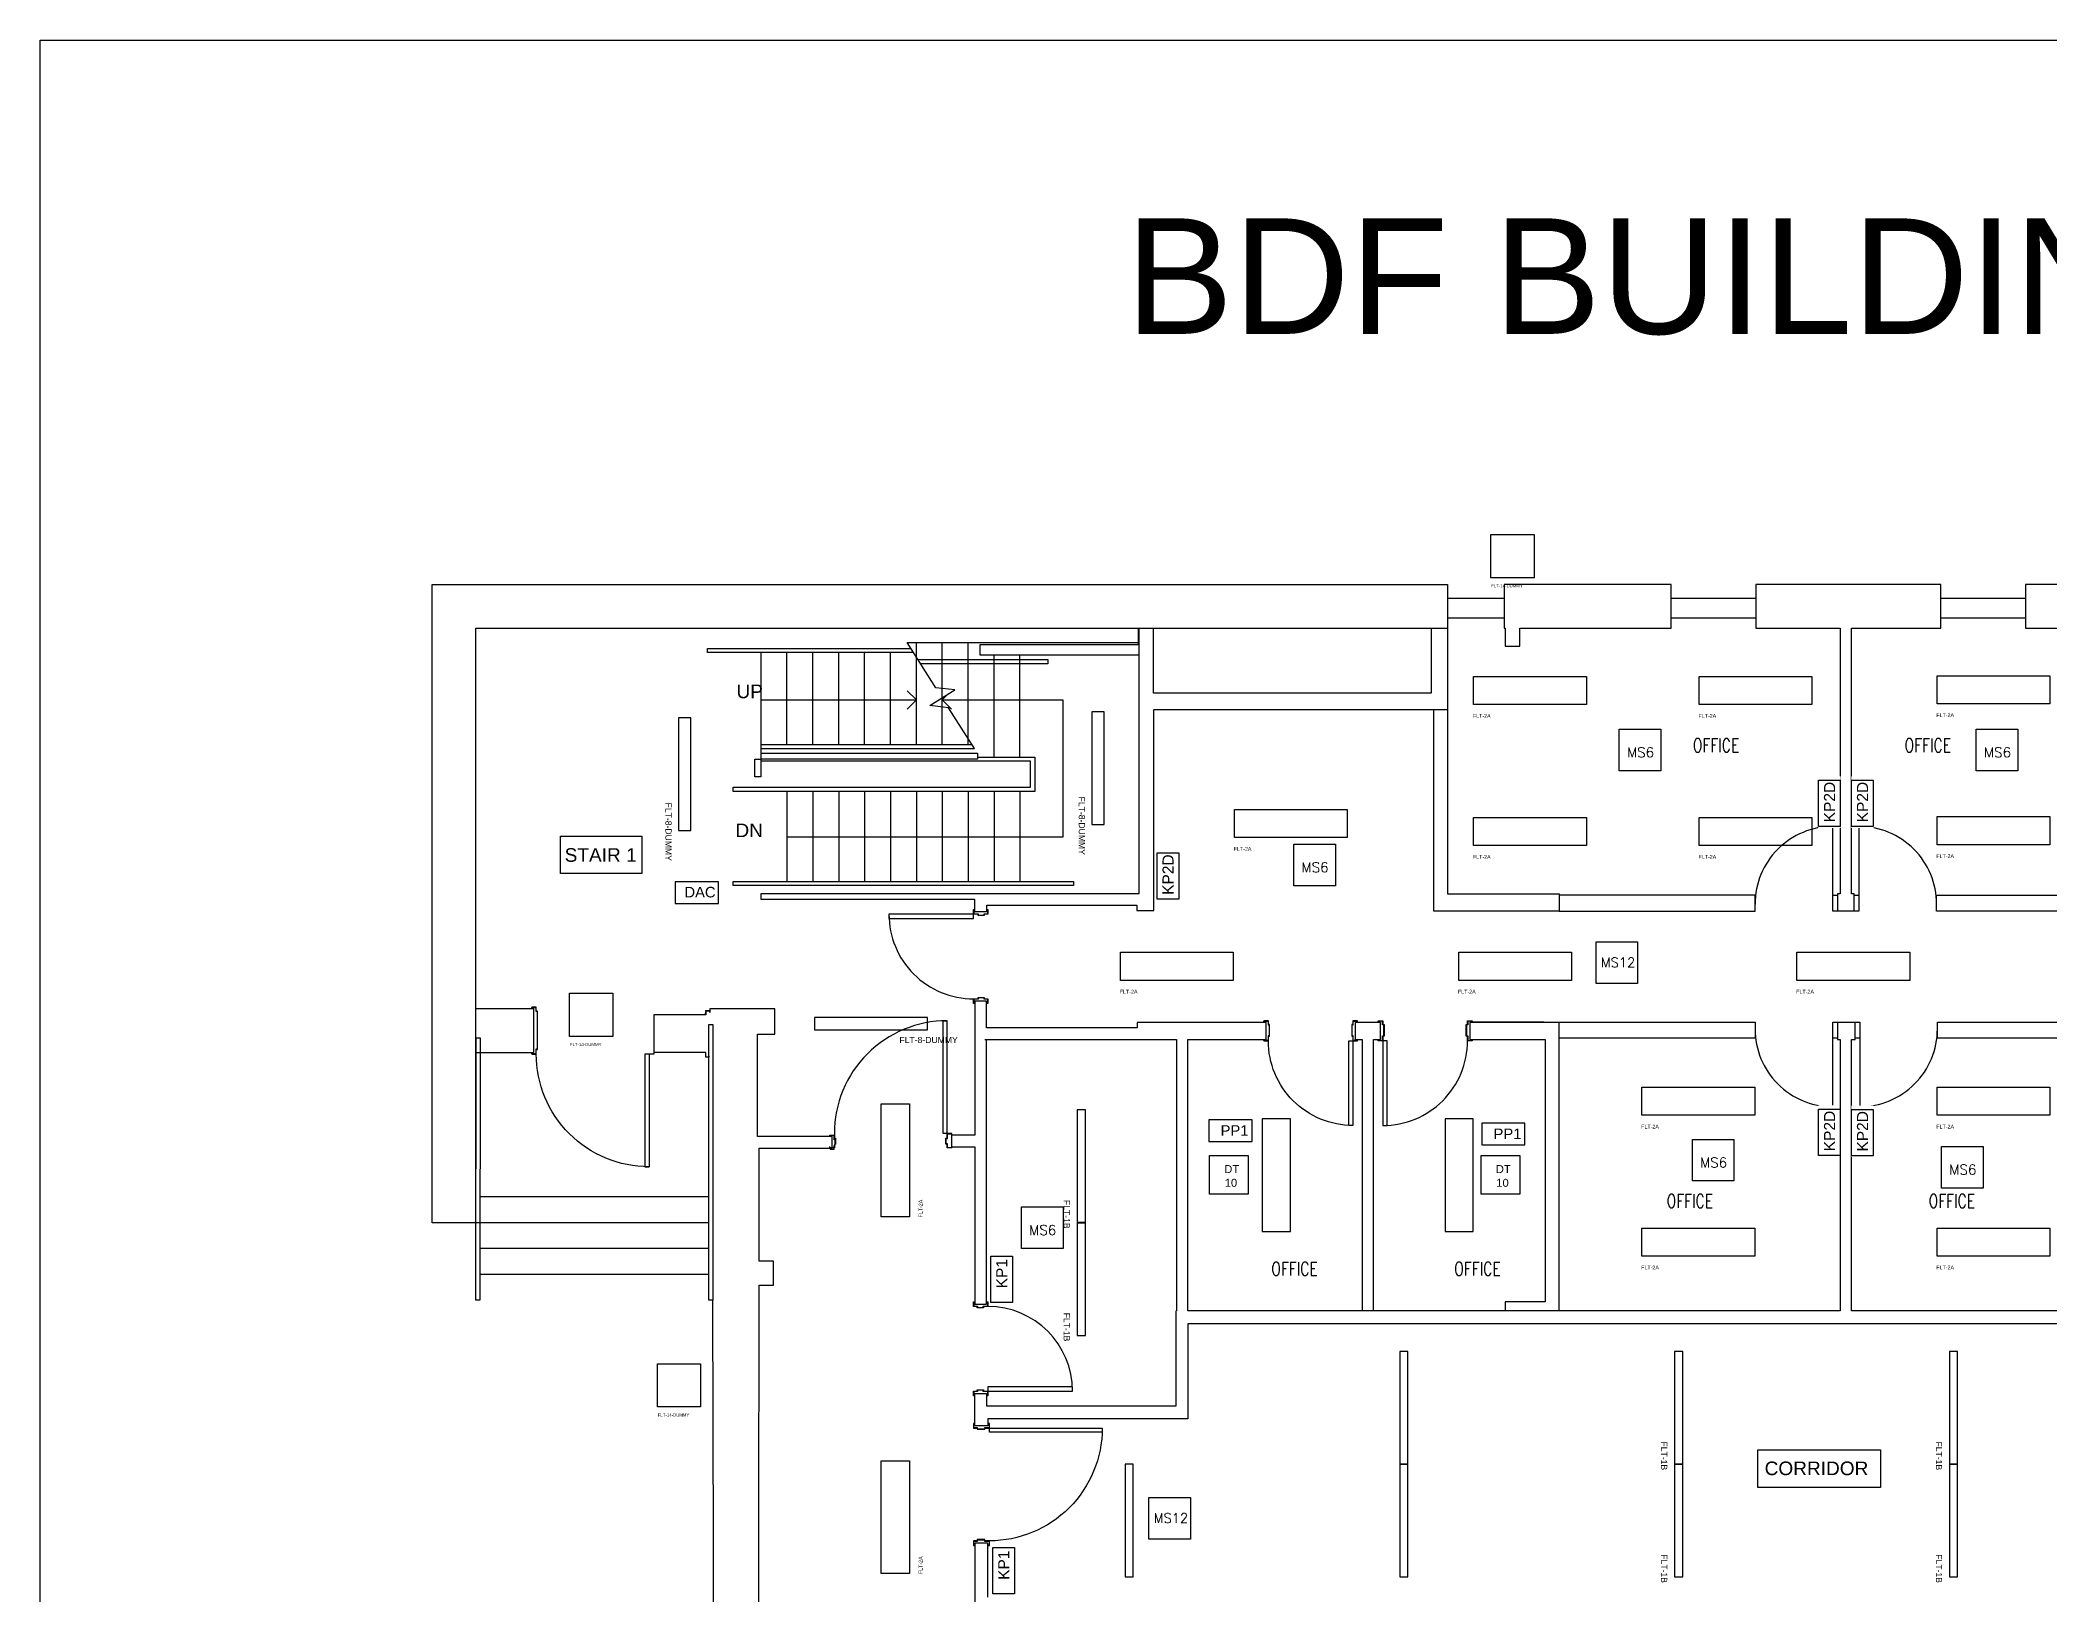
# Model space of a CAD drawing. Header units: feet. Extents: x 0 to 2831, y 0 to 3280.
# Drawn here: x 0 to 1304, y 2271 to 3280 of the extents above; entities that cross this region are included whole.
import ezdxf
from ezdxf.enums import TextEntityAlignment as Align

# ---------------------------------------------------------------- set-up
doc = ezdxf.new("R2018")
doc.units = ezdxf.units.FT
doc.header["$MEASUREMENT"] = 0
doc.layers.get('0').update_dxf_attribs({"color": 255})
for name, color, linetype in [('FLT-FIXTURES', 3, 'Continuous'), ('FLT-NOTES', 7, 'Continuous'), ('FLT-PERIPHERALS', 6, 'Continuous')]:
    doc.layers.add(name, color=color, linetype=linetype)
doc.styles.add('A101 Floor Plan-Level 100$0$Arial', font='arial.ttf', dxfattribs={"height": 147.52994})
doc.styles.add('MMM', font='arial.ttf')
doc.styles.add('SC-TEXT', font='romans.shx', dxfattribs={"width": 0.75})
doc.styles.add('SIMPLEX', font='simplex.shx')
doc.styles.get("Standard").update_dxf_attribs({"font": 'arial.ttf'})

# ---------------------------------------------------------------- blocks, each defined once
blk = doc.blocks.new('FLT-DAC')
at = {"layer": 'FLT-FIXTURES', "insert": (5.9, 10.8), "char_height": 6.86, "attachment_point": 1, "bg_fill": 2}
blk.add_mtext('DAC', dxfattribs=at)
at = {"layer": 'FLT-FIXTURES'}
blk.add_lwpolyline([(0, 0), (28, 0), (28, 14), (0, 14)], close=True, dxfattribs=at)
blk = doc.blocks.new('FLT-2A')
at = {"layer": 'FLT-FIXTURES'}
blk.add_lwpolyline([(0, 18.3), (73.2, 18.3), (73.2, 0), (0, 0)], close=True, dxfattribs=at)
at = {"lineweight": 30}
blk.add_attdef('FLT-2A', text='', height=4, dxfattribs=at).set_placement((-0.5, -6.1), align=Align.TOP_LEFT)
blk = doc.blocks.new('FLT-8-DUMMY')
at = {"layer": 'FLT-FIXTURES'}
blk.add_lwpolyline([(0, 0), (0, 8), (73.2, 8), (73.2, 0)], close=True, dxfattribs=at)
blk.add_attdef('FLT-8-DUMMY', (18.1, -8.5), '', height=4)
blk = doc.blocks.new('FLT-2B')
at = {"layer": 'FLT-FIXTURES'}
blk.add_lwpolyline([(0, 18.288), (73.152, 18.288), (73.152, 0), (0, 0)], close=True, dxfattribs=at)
blk = doc.blocks.new('FLT-1B')
at = {"layer": 'FLT-FIXTURES'}
blk.add_lwpolyline([(0, 0), (0, 5.3), (73.2, 5.3), (73.2, 0)], close=True, dxfattribs=at)
blk.add_attdef('FLT-1B', (14.7, -8.8), '', height=4)
blk = doc.blocks.new('FLT-1A')
at = {"layer": 'FLT-FIXTURES'}
blk.add_lwpolyline([(0, 0), (0, 5.3), (73.2, 5.3), (73.2, 0)], close=True, dxfattribs=at)
blk = doc.blocks.new('FLT-14-DUMMY')
at = {"layer": 'FLT-FIXTURES'}
blk.add_lwpolyline([(0, 28), (28, 28), (28, 0), (0, 0)], close=True, dxfattribs=at)
blk.add_attdef('FLT-14-DUMMY', (0.2, -6.2), '', height=2)
blk = doc.blocks.new('FLT-MS6')
at = {"layer": 'FLT-PERIPHERALS'}
blk.add_lwpolyline([(0, 27), (27, 27), (27, 0), (0, 0)], close=True, dxfattribs=at)
at = {"layer": 'FLT-PERIPHERALS', "insert": (5, 15.2), "char_height": 6.41, "attachment_point": 1, "style": 'SIMPLEX'}
blk.add_mtext('MS6', dxfattribs=at)
blk = doc.blocks.new('FLT-MS12')
at = {"layer": 'FLT-PERIPHERALS'}
blk.add_lwpolyline([(0, 27), (27, 27), (27, 0), (0, 0)], close=True, dxfattribs=at)
at = {"layer": 'FLT-PERIPHERALS', "insert": (3.1, 16.8), "char_height": 6.21, "attachment_point": 1, "style": 'SIMPLEX'}
blk.add_mtext('MS12', dxfattribs=at)
blk = doc.blocks.new('FLT-KP1')
at = {"layer": 'FLT-PERIPHERALS', "lineweight": 30, "insert": (9.1, 10.5), "char_height": 7.2, "attachment_point": 1, "bg_fill": 2}
blk.add_mtext('KP1', dxfattribs=at)
at = {"layer": 'FLT-PERIPHERALS'}
blk.add_lwpolyline([(0, 14), (30, 14), (30, 0), (0, 0)], close=True, dxfattribs=at)
blk = doc.blocks.new('FLT-KP2D')
at = {"layer": 'FLT-PERIPHERALS', "lineweight": 30, "insert": (2.7, 10.5), "char_height": 7.2, "attachment_point": 1, "bg_fill": 2}
blk.add_mtext('KP2D', dxfattribs=at)
at = {"layer": 'FLT-PERIPHERALS'}
blk.add_lwpolyline([(0, 14), (30, 14), (30, 0), (0, 0)], close=True, dxfattribs=at)
blk = doc.blocks.new('FLT-PP1')
at = {"layer": 'FLT-PERIPHERALS', "insert": (7.6, 10.5), "char_height": 6.86, "attachment_point": 1, "bg_fill": 2}
blk.add_mtext('PP1', dxfattribs=at)
at = {"layer": 'FLT-PERIPHERALS'}
blk.add_lwpolyline([(0, 0), (28, 0), (28, 14), (0, 14)], close=True, dxfattribs=at)
blk = doc.blocks.new('FLT-DT10')
at = {"layer": 'FLT-PERIPHERALS', "insert": (9.5, 18.8), "char_height": 5.19, "attachment_point": 1, "bg_fill": 2}
blk.add_mtext('DT', dxfattribs=at)
at = {"layer": 'FLT-PERIPHERALS', "insert": (9.8, 9.9), "char_height": 5.19, "attachment_point": 1, "bg_fill": 2}
blk.add_mtext('10', dxfattribs=at)
at = {"layer": 'FLT-PERIPHERALS'}
blk.add_lwpolyline([(0, 25), (25, 25), (25, 0), (0, 0)], close=True, dxfattribs=at)

msp = doc.modelspace()

# ---------------------------------------------------------------- linework, layer by layer
for p, q in [((484.5, 2822.6), (484.5, 2882.2)), ((501.3, 2822.6), (501.3, 2882.2)), ((518.1, 2822.6), (518.1, 2882.2)), ((534.9, 2822.6), (534.9, 2882.2)), ((551.7, 2822.6), (551.7, 2882.2)), ((568.5, 2822.6), (568.5, 2888.9)), ((585.3, 2822.6), (585.3, 2888.9)), ((602.1, 2822.6), (602.1, 2888.9)), ((618.9, 2814.4), (618.9, 2880.7)), ((635.7, 2814.4), (635.7, 2880.7)), ((562.6, 2845.6), (568.5, 2851.5)), ((589, 2855.2), (585.3, 2851.5)), ((467.7, 2822.6), (604.6, 2822.6)), ((484.5, 2792.1), (484.5, 2733.7)), ((501.3, 2792.1), (501.3, 2733.7)), ((518.1, 2792.1), (518.1, 2733.7)), ((534.9, 2792.1), (534.9, 2733.7)), ((551.7, 2792.1), (551.7, 2733.7)), ((568.5, 2792.1), (568.5, 2733.7)), ((585.3, 2792.1), (585.3, 2733.7)), ((602.1, 2792.1), (602.1, 2733.7)), ((618.9, 2792.1), (618.9, 2733.7)), ((635.7, 2792.1), (635.7, 2733.7)), ((1166.1, 2714.6), (1177.1, 2714.6)), ((395.1, 2621.7), (395.1, 2548.5)), ((433.5, 2529), (285.4, 2529)), ((433.5, 2495.4), (285.4, 2495.4)), ((433.6, 2478.6), (285.5, 2478.6))]:
    msp.add_line(p, q)
for points in [[(950.6, 2886.4), (960.1, 2886.4), (960.1, 2898.1), (1058.2, 2898.1), (1058.2, 2926.5), (949.8, 2926.5), (949.8, 2898.1), (950.6, 2898.1)], [(467.6, 2813), (467.6, 2801.7), (463.7, 2801.7), (463.7, 2813)], [(449.7, 2733.7), (670.5, 2733.7), (670.5, 2731), (449.7, 2731)], [(436.5, 2461.9), (433.8, 2461.9), (433.8, 2640.8), (436.5, 2640.8)], [(285.5, 2632.2), (285.3, 2461.9), (282.6, 2461.9), (282.8, 2632.2)]]:
    msp.add_lwpolyline(points, close=True)
for points in [[(1230.5, 2719, 0.414214), (1180.1, 2769.4), (1180.1, 2714.4), (1177.1, 2714.4), (1177.1, 2725.6), (1175.3, 2725.6), (1175.3, 2898.1), (1233.3, 2898.1), (1233.3, 2926.5), (1113.1, 2926.5), (1113.1, 2898.1), (1167.9, 2898.1), (1167.9, 2725.6), (1166.1, 2725.6), (1166.1, 2714.4), (1163.1, 2714.4), (1163.1, 2769.4, 0.414214), (1112.7, 2719)], [(614, 2715.4), (614.9, 2715.4), (614.9, 2712.4), (612.5, 2712.4), (612.5, 2711.6), (608.5, 2711.6), (608.5, 2712.4), (550.7, 2712.4, 0.414214), (605.6, 2657.5), (608.5, 2657.5), (608.5, 2658.3), (612.5, 2658.3), (612.5, 2657.5), (614.9, 2657.5), (614.9, 2654.5), (614, 2654.5)], [(466.1, 2142), (466.5, 2471.6), (475.8, 2471.6), (475.8, 2487.3), (466.5, 2487.3), (466.6, 2560.6), (513.8, 2560.6), (513.8, 2568.1), (465.4, 2568.1), (465.4, 2634.6), (476.6, 2634.6), (476.6, 2651), (434.6, 2651), (434.6, 2648.7), (434.5, 2648.7), (434.5, 2649.5), (431.8, 2649.5), (431.8, 2647.1), (398.1, 2647.1), (398.1, 2621.7), (392.4, 2621.7), (392.4, 2548.5), (395.1, 2548.5, -0.414214), (321.9, 2621.7, 0.414214)], [(591.5, 2569.1), (591.5, 2570.1), (585.8, 2570.1), (585.8, 2643.3), (588.5, 2643.3, 0.414214), (515.3, 2570.1), (515.3, 2567.1), (516.1, 2567.1), (516.1, 2563.1), (515.3, 2563.1), (515.3, 2560.7), (512.3, 2560.7), (512.3, 2561.7)], [(854.8, 2642.2), (854.8, 2643.2), (851.8, 2643.2), (851.8, 2640.8), (851, 2640.8), (851, 2633.2), (851.8, 2633.2), (851.8, 2575.3, -0.414214), (796.9, 2630.2)], [(871.2, 2575.3, 0.414214), (926.1, 2630.2), (926.1, 2633.2), (925.3, 2633.2), (925.3, 2640.8), (926.1, 2640.8), (926.1, 2643.2), (929.1, 2643.2), (929.1, 2642.2)], [(1112.7, 2637.9, 0.414214), (1163.1, 2587.5), (1163.1, 2642.4), (1180.6, 2642.4), (1180.6, 2587.5, 0.414214), (1231, 2637.9)], [(606.5, 2381.9), (605.6, 2381.9), (605.6, 2378.9), (608, 2378.9), (608, 2378.1), (613, 2378.1), (613, 2378.9), (689.1, 2378.9, -0.414214), (615.9, 2305.7)]]:
    msp.add_lwpolyline(points, format="xyb")
for points in [[(1368.7, 2724.9), (1495.6, 2724.9), (1495.6, 2714.4), (1368.7, 2714.4), (1368.7, 2725.6), (1368.6, 2725.6), (1368.6, 2898.1), (1434.7, 2898.1), (1434.7, 2926.5), (1288.2, 2926.5), (1288.2, 2898.1), (1357.6, 2898.1), (1357.6, 2714.4), (1230.5, 2714.4), (1230.5, 2724.9), (1357.6, 2724.9)], [(913.2, 2917.5), (949.8, 2917.5)], [(1058.2, 2917.5), (1113.1, 2917.5)], [(1233.3, 2917.5), (1288.2, 2917.5)], [(712.4, 2898.1), (712.4, 2887.2), (609.7, 2887.2), (609.7, 2880.7), (713.1, 2880.7)], [(902.5, 2898.1), (902.5, 2856), (722.3, 2856), (722.3, 2898.1)], [(949.8, 2904.6), (913.2, 2904.6)], [(1113.1, 2904.6), (1058.2, 2904.6)], [(1288.2, 2904.6), (1233.3, 2904.6)], [(566.7, 2882.2), (432.9, 2882.2), (432.9, 2884.9), (565, 2884.9)], [(569.5, 2877.7), (653.7, 2877.7), (653.7, 2875), (571.3, 2875)], [(591.3, 2845.6), (585.3, 2851.5), (663.6, 2851.5), (663.6, 2762.4), (484.5, 2762.4)], [(614.2, 2718.4), (711.6, 2718.4), (711.6, 2714.8), (722.6, 2714.8), (722.6, 2845.2), (913.2, 2845.2)], [(904, 2845.2), (904, 2714.6), (985.6, 2714.6)], [(608.2, 2814.4), (645.3, 2814.4), (645.3, 2792.1), (449.7, 2792.1), (449.7, 2794.8), (642.6, 2794.8), (642.6, 2811.7), (467.6, 2811.7)], [(550.7, 2712.4), (550.7, 2709.7), (605.6, 2709.7), (605.6, 2715.4), (606.5, 2715.4)], [(606.5, 2715.2), (605.8, 2715.2), (605.8, 2712.6), (608.7, 2712.6), (608.7, 2711.8), (612.4, 2711.8), (612.4, 2712.6), (614.8, 2712.6), (614.8, 2715.2), (614, 2715.2)], [(1163.1, 2724.9), (1166.1, 2724.9)], [(1177.1, 2724.9), (1180.1, 2724.9)], [(282.7, 2622.7), (320.4, 2622.7), (320.4, 2651), (282.7, 2651)], [(318.9, 2622.7), (318.9, 2621.7), (321.9, 2621.7), (321.9, 2624.7), (322.7, 2624.7), (322.7, 2649.6), (321.9, 2649.6), (321.9, 2652), (318.9, 2652), (318.9, 2651)], [(319.1, 2651), (319.1, 2651.8), (321.7, 2651.8), (321.7, 2649.4), (322.5, 2649.4), (322.5, 2624.8), (321.7, 2624.8), (321.7, 2621.9), (319.1, 2621.9), (319.1, 2622.7)], [(434.6, 2649.7), (431.6, 2649.7), (431.6, 2647.3), (430.9, 2647.3)], [(606.5, 2654.5), (605.6, 2654.5), (605.6, 2657.5)], [(614, 2654.7), (614.8, 2654.7), (614.8, 2657.3), (612.4, 2657.3), (612.4, 2658.1), (608.7, 2658.1), (608.7, 2657.3), (605.8, 2657.3), (605.8, 2654.7), (606.5, 2654.7)], [(591.5, 2561.7), (591.5, 2560.7), (588.5, 2560.7), (588.5, 2563.1), (587.7, 2563.1), (587.7, 2567.1), (588.5, 2567.1), (588.5, 2643.3)], [(793.9, 2631.2), (793.9, 2630.2), (796.9, 2630.2), (796.9, 2633.2), (797.6, 2633.2), (797.6, 2640.8), (796.9, 2640.8), (796.9, 2643.2), (793.9, 2643.2), (793.9, 2642.2)], [(794, 2642.2), (794, 2643), (796.7, 2643), (796.7, 2640.6), (797.5, 2640.6), (797.5, 2633.4), (796.7, 2633.4), (796.7, 2630.4), (794, 2630.4), (794, 2631.2)], [(854.6, 2631.2), (854.6, 2630.4), (851.9, 2630.4), (851.9, 2633.4), (851.2, 2633.4), (851.2, 2640.6), (851.9, 2640.6), (851.9, 2643), (854.6, 2643), (854.6, 2642.2)], [(865.2, 2455), (865.2, 2631.2), (869.7, 2631.2), (869.7, 2642.2), (853.3, 2642.2), (853.3, 2631.2), (857.8, 2631.2), (857.8, 2455)], [(868.2, 2642.2), (868.2, 2643.2), (871.2, 2643.2), (871.2, 2640.8), (872, 2640.8), (872, 2633.2), (871.2, 2633.2), (871.2, 2575.3), (873.9, 2575.3), (873.9, 2630.2), (868.2, 2630.2), (868.2, 2631.2)], [(868.4, 2631.2), (868.4, 2630.4), (871, 2630.4), (871, 2633.4), (871.8, 2633.4), (871.8, 2640.6), (871, 2640.6), (871, 2643), (868.4, 2643), (868.4, 2642.2)], [(928.9, 2642.2), (928.9, 2643), (926.3, 2643), (926.3, 2640.6), (925.5, 2640.6), (925.5, 2633.4), (926.3, 2633.4), (926.3, 2630.4), (928.9, 2630.4), (928.9, 2631.2)], [(985.6, 2642.2), (927.6, 2642.2), (927.6, 2631.2), (976.4, 2631.2), (976.4, 2460.8), (950.6, 2460.8), (950.6, 2455)], [(975.6, 2642.2), (975.6, 2642.4), (929.1, 2642.4)], [(976.2, 2642.2), (976.2, 2642.4), (1112.7, 2642.4), (1112.7, 2631.9), (985.6, 2631.9)], [(985.6, 2455), (985.6, 2631.2), (985.6, 2631.2), (985.6, 2642.4)], [(1357.6, 2642.4), (1357.6, 2631.2), (1359.4, 2631.2), (1359.4, 2455), (1175.3, 2455), (1175.3, 2631.2), (1177.6, 2631.2), (1177.6, 2642.4)], [(1357.6, 2631.9), (1231, 2631.9), (1231, 2642.4), (1495.6, 2642.4), (1495.6, 2631.9), (1368.6, 2631.9)], [(433.8, 2620.4), (433.8, 2619.6), (431.8, 2619.6), (431.8, 2622.6), (398.1, 2622.6)], [(591.3, 2561.5), (606.5, 2561.5), (606.5, 2459.3), (614, 2459.3), (614, 2631.2)], [(613, 2631.2), (737.2, 2631.2), (737.2, 2455)], [(851.8, 2575.3), (849.1, 2575.3), (849.1, 2630.2), (854.8, 2630.2), (854.8, 2631.2)], [(929.1, 2631.2), (929.1, 2630.2), (926.1, 2630.2)], [(1166.1, 2631.9), (1163.1, 2631.9)], [(1180.6, 2631.9), (1177.6, 2631.9)], [(512.3, 2568.1), (512.3, 2569), (515.3, 2569)], [(512.5, 2560.6), (512.5, 2559.9), (515.1, 2559.9), (515.1, 2562.3), (515.9, 2562.3), (515.9, 2565.9), (515.1, 2565.9), (515.1, 2568.9), (512.5, 2568.9), (512.5, 2568.1)], [(437.2, 2142.5), (437.3, 1966.4), (466.2, 1966.5), (466.1, 2047.5), (475.4, 2047.5), (475.4, 2063.1), (466.1, 2063.1), (466.1, 2142.5), (437.2, 2142.5), (436.5, 2461.9)], [(614, 2460.8), (614.9, 2460.8), (614.9, 2457.8), (612, 2457.8), (612, 2457), (608, 2457), (608, 2457.8), (605.6, 2457.8), (605.6, 2460.8), (606.5, 2460.8)], [(606.5, 2460.6), (605.8, 2460.6), (605.8, 2458), (608.2, 2458), (608.2, 2457.2), (611.8, 2457.2), (611.8, 2458), (614.8, 2458), (614.8, 2460.6), (614, 2460.6)], [(1528.1, 2446.6), (744.6, 2446.6), (744.6, 2384.9), (614.9, 2384.9), (614.9, 2380.4), (606.5, 2380.4), (606.5, 2401.4), (614, 2401.4), (614, 2393.3), (737.1, 2393.3), (737.1, 2455)], [(606.5, 2399.9), (605.6, 2399.9), (605.6, 2402.9), (608, 2402.9), (608, 2403.7), (612, 2403.7), (612, 2402.9), (669.8, 2402.9), (669.8, 2405.6), (614.9, 2405.6), (614.9, 2399.9), (614, 2399.9)], [(614, 2400.1), (614.8, 2400.1), (614.8, 2402.7), (611.8, 2402.7), (611.8, 2403.5), (608.2, 2403.5), (608.2, 2402.7), (605.8, 2402.7), (605.8, 2400.1), (606.5, 2400.1)], [(614.9, 2381.7), (615.7, 2381.7), (615.7, 2379.1), (612.8, 2379.1), (612.8, 2378.3), (608.2, 2378.3), (608.2, 2379.1), (605.8, 2379.1), (605.8, 2381.7), (606.5, 2381.7)], [(689.1, 2378.9), (689.1, 2376.2), (615.9, 2376.2), (615.9, 2381.9), (614.9, 2381.9)], [(614.9, 2302.7), (615.9, 2302.7), (615.9, 2305.7), (613, 2305.7), (613, 2306.5), (608, 2306.5), (608, 2305.7), (605.6, 2305.7), (605.6, 2302.7), (606.5, 2302.7)], [(606.5, 2302.9), (605.8, 2302.9), (605.8, 2305.5), (608.2, 2305.5), (608.2, 2306.3), (612.8, 2306.3), (612.8, 2305.5), (615.7, 2305.5), (615.7, 2302.9), (614.9, 2302.9)], [(614.9, 2269.1), (614.9, 2304.2), (606.5, 2304.2), (606.5, 2160.1)]]:
    msp.add_lwpolyline(points)
msp.add_arc((614.9, 2402.9), 54.9, 0, 90)

# ---------------------------------------------------------------- block references
at = {"layer": 'FLT-FIXTURES'}
for p in [(941.3, 2930.8), (343.5, 2633.1), (400.5, 2392.6)]:
    msp.add_blockref('FLT-14-DUMMY', p, dxfattribs=at).add_auto_attribs({'FLT-14-DUMMY': 'FLT-14-DUMMY'})
ref = msp.add_blockref('FLT-2A', (930.1, 2848.5), dxfattribs=at)
lines = msp.add_mtext('FLT-2A', dxfattribs={"layer": '0', "insert": (929.6, 2842.4), "char_height": 2.5, "attachment_point": 1})
ref.add_attrib('FLT-2A', '', (929.6, 2842.4)).embed_mtext(lines)
ref = msp.add_blockref('FLT-2A', (1076.4, 2848.5), dxfattribs=at)
lines = msp.add_mtext('FLT-2A', dxfattribs={"layer": '0', "insert": (1076, 2842.4), "char_height": 2.5, "attachment_point": 1})
ref.add_attrib('FLT-2A', '', (1076, 2842.4)).embed_mtext(lines)
ref = msp.add_blockref('FLT-2A', (1230.8, 2848.9), dxfattribs=at)
lines = msp.add_mtext('FLT-2A', dxfattribs={"layer": '0', "insert": (1230.3, 2842.9), "char_height": 2.5, "attachment_point": 1})
ref.add_attrib('FLT-2A', '', (1230.3, 2842.9)).embed_mtext(lines)
ref = msp.add_blockref('FLT-8-DUMMY', (682.4, 2770.7), dxfattribs=dict(at, xscale=-1, rotation=270))
ref.add_attrib('FLT-8-DUMMY', 'FLT-8-DUMMY', (673.9, 2788.8), dxfattribs={"layer": '0', "height": 4, "rotation": 270})
ref = msp.add_blockref('FLT-8-DUMMY', (414.2, 2766.7), dxfattribs=dict(at, xscale=-1, rotation=270))
ref.add_attrib('FLT-8-DUMMY', 'FLT-8-DUMMY', (405.7, 2784.9), dxfattribs={"layer": '0', "height": 4, "rotation": 270})
ref = msp.add_blockref('FLT-2A', (774.9, 2762.2), dxfattribs=at)
lines = msp.add_mtext('FLT-2A', dxfattribs={"layer": '0', "insert": (774.4, 2756.1), "char_height": 2.5, "attachment_point": 1})
ref.add_attrib('FLT-2A', '', (774.4, 2756.1)).embed_mtext(lines)
ref = msp.add_blockref('FLT-2A', (930.1, 2757), dxfattribs=at)
lines = msp.add_mtext('FLT-2A', dxfattribs={"layer": '0', "insert": (929.6, 2750.9), "char_height": 2.5, "attachment_point": 1})
ref.add_attrib('FLT-2A', '', (929.6, 2750.9)).embed_mtext(lines)
ref = msp.add_blockref('FLT-2A', (1076.4, 2757), dxfattribs=at)
lines = msp.add_mtext('FLT-2A', dxfattribs={"layer": '0', "insert": (1076, 2750.9), "char_height": 2.5, "attachment_point": 1})
ref.add_attrib('FLT-2A', '', (1076, 2750.9)).embed_mtext(lines)
ref = msp.add_blockref('FLT-2A', (1230.8, 2757.5), dxfattribs=at)
lines = msp.add_mtext('FLT-2A', dxfattribs={"layer": '0', "insert": (1230.3, 2751.4), "char_height": 2.5, "attachment_point": 1})
ref.add_attrib('FLT-2A', '', (1230.3, 2751.4)).embed_mtext(lines)
ref = msp.add_blockref('FLT-2A', (700.9, 2669.5), dxfattribs=at)
lines = msp.add_mtext('FLT-2A', dxfattribs={"layer": '0', "insert": (700.5, 2663.4), "char_height": 2.5, "attachment_point": 1})
ref.add_attrib('FLT-2A', '', (700.5, 2663.4)).embed_mtext(lines)
ref = msp.add_blockref('FLT-2A', (920.4, 2669.5), dxfattribs=at)
lines = msp.add_mtext('FLT-2A', dxfattribs={"layer": '0', "insert": (919.9, 2663.4), "char_height": 2.5, "attachment_point": 1})
ref.add_attrib('FLT-2A', '', (919.9, 2663.4)).embed_mtext(lines)
ref = msp.add_blockref('FLT-2A', (1139.9, 2669.5), dxfattribs=at)
lines = msp.add_mtext('FLT-2A', dxfattribs={"layer": '0', "insert": (1139.4, 2663.4), "char_height": 2.5, "attachment_point": 1})
ref.add_attrib('FLT-2A', '', (1139.4, 2663.4)).embed_mtext(lines)
ref = msp.add_blockref('FLT-8-DUMMY', (575.7, 2637.4), dxfattribs=dict(at, xscale=-1))
ref.add_attrib('FLT-8-DUMMY', 'FLT-8-DUMMY', (557.5, 2628.8), dxfattribs={"layer": '0', "height": 4})
ref = msp.add_blockref('FLT-2A', (1039.3, 2581.9), dxfattribs=at)
lines = msp.add_mtext('FLT-2A', dxfattribs={"layer": '0', "insert": (1038.8, 2575.8), "char_height": 2.5, "attachment_point": 1})
ref.add_attrib('FLT-2A', '', (1038.8, 2575.8)).embed_mtext(lines)
ref = msp.add_blockref('FLT-2A', (1230.8, 2581.9), dxfattribs=at)
lines = msp.add_mtext('FLT-2A', dxfattribs={"layer": '0', "insert": (1230.3, 2575.8), "char_height": 2.5, "attachment_point": 1})
ref.add_attrib('FLT-2A', '', (1230.3, 2575.8)).embed_mtext(lines)
ref = msp.add_blockref('FLT-2A', (564, 2516.1), dxfattribs=dict(at, rotation=90))
lines = msp.add_mtext('FLT-2A', dxfattribs={"layer": '0', "insert": (570, 2515.6), "char_height": 2.5, "attachment_point": 1, "rotation": 90})
ref.add_attrib('FLT-2A', '', (570, 2515.6)).embed_mtext(lines)
ref = msp.add_blockref('FLT-1B', (672.9, 2512.2), dxfattribs=dict(at, xscale=-1, rotation=270))
ref.add_attrib('FLT-1B', 'FLT-1B', (664.1, 2527), dxfattribs={"layer": '0', "height": 4, "rotation": 270})
at = {"layer": 'FLT-FIXTURES', "xscale": -1, "rotation": 270}
for name, p in [('FLT-2B', (792.9, 2506.5)), ('FLT-2B', (911.6, 2506.5)), ('FLT-1A', (882.2, 2355.5)), ('FLT-1A', (703.9, 2282.3)), ('FLT-1A', (882.2, 2282.3))]:
    msp.add_blockref(name, p, dxfattribs=at)
at = {"layer": 'FLT-FIXTURES'}
ref = msp.add_blockref('FLT-1B', (672.9, 2439.1), dxfattribs=dict(at, xscale=-1, rotation=270))
ref.add_attrib('FLT-1B', 'FLT-1B', (664.1, 2453.8), dxfattribs={"layer": '0', "height": 4, "rotation": 270})
ref = msp.add_blockref('FLT-2A', (1039.3, 2490.4), dxfattribs=at)
lines = msp.add_mtext('FLT-2A', dxfattribs={"layer": '0', "insert": (1038.8, 2484.4), "char_height": 2.5, "attachment_point": 1})
ref.add_attrib('FLT-2A', '', (1038.8, 2484.4)).embed_mtext(lines)
ref = msp.add_blockref('FLT-2A', (1230.8, 2490.4), dxfattribs=at)
lines = msp.add_mtext('FLT-2A', dxfattribs={"layer": '0', "insert": (1230.3, 2484.4), "char_height": 2.5, "attachment_point": 1})
ref.add_attrib('FLT-2A', '', (1230.3, 2484.4)).embed_mtext(lines)
ref = msp.add_blockref('FLT-1B', (1060.5, 2355.5), dxfattribs=dict(at, xscale=-1, rotation=270))
ref.add_attrib('FLT-1B', 'FLT-1B', (1051.7, 2370.2), dxfattribs={"layer": '0', "height": 4, "rotation": 270})
ref = msp.add_blockref('FLT-1B', (1238.8, 2355.5), dxfattribs=dict(at, xscale=-1, rotation=270))
ref.add_attrib('FLT-1B', 'FLT-1B', (1230, 2370.2), dxfattribs={"layer": '0', "height": 4, "rotation": 270})
ref = msp.add_blockref('FLT-2A', (564, 2284.5), dxfattribs=dict(at, rotation=90))
lines = msp.add_mtext('FLT-2A', dxfattribs={"layer": '0', "insert": (570, 2284.1), "char_height": 2.5, "attachment_point": 1, "rotation": 90})
ref.add_attrib('FLT-2A', '', (570, 2284.1)).embed_mtext(lines)
ref = msp.add_blockref('FLT-1B', (1060.5, 2282.3), dxfattribs=dict(at, xscale=-1, rotation=270))
ref.add_attrib('FLT-1B', 'FLT-1B', (1051.7, 2297), dxfattribs={"layer": '0', "height": 4, "rotation": 270})
ref = msp.add_blockref('FLT-1B', (1238.8, 2282.3), dxfattribs=dict(at, xscale=-1, rotation=270))
ref.add_attrib('FLT-1B', 'FLT-1B', (1230, 2297), dxfattribs={"layer": '0', "height": 4, "rotation": 270})
at = {"layer": 'FLT-PERIPHERALS'}
for name, p in [('FLT-MS6', (1024.6, 2805.5)), ('FLT-MS6', (1256.2, 2805.5)), ('FLT-MS6', (813.4, 2730.9)), ('FLT-MS12', (1009.5, 2667.5)), ('FLT-MS6', (1072, 2539.3)), ('FLT-MS6', (1233.7, 2534.7)), ('FLT-MS6', (636.7, 2495.4)), ('FLT-MS12', (719.4, 2306.8))]:
    msp.add_blockref(name, p, dxfattribs=at)

# ---------------------------------------------------------------- texts
at = {"layer": 'FLT-NOTES', "insert": (704.2, 3164.1), "char_height": 75, "width": 1872.089, "attachment_point": 1, "style": 'MMM'}
msp.add_mtext('BDF BUILDING- MAIN FLOOR', dxfattribs=at)
at = {"layer": 'FLT-NOTES', "char_height": 8.85, "attachment_point": 1, "line_spacing_factor": 0.938532, "style": 'A101 Floor Plan-Level 100$0$Arial', "bg_fill": 3, "box_fill_scale": 1.25, "bg_fill_color": 7, "bg_fill_transparency": 0}
for s, insert, width in [('UP', (451.8, 2861.5), 20.437), ('DN', (451.1, 2771.3), 21.268)]:
    msp.add_mtext(s, dxfattribs=dict(at, insert=insert, width=width))

# ---------------------------------------------------------------- next in the draw order: linework, layer by layer
msp.add_lwpolyline([(0, 3279.7), (2831.3, 3279.7), (2831.3, 0), (0, 0)], close=True)
for points in [[(433.8, 2512.2), (254.4, 2512.2), (254.4, 2926.5), (913.2, 2926.5), (913.2, 2725.6), (985.6, 2725.6), (985.6, 2714.4), (1112.7, 2714.4), (1112.7, 2724.9), (985.6, 2724.9)], [(282.7, 2512.2), (282.7, 2898.1), (913.2, 2898.1)], [(614, 2718.4), (614, 2713.9), (606.5, 2713.9), (606.5, 2722), (467.7, 2722), (467.7, 2725.8), (713.1, 2725.8), (713.1, 2898.1)], [(467.7, 2819.9), (606.3, 2819.9), (589.4, 2846.4), (577.3, 2847.8), (593.4, 2858), (581.2, 2859.3), (562.5, 2888.9), (712.4, 2888.9)], [(467.7, 2816.9), (608.2, 2816.9), (608.2, 2813), (467.7, 2813), (467.7, 2882.2)], [(467.7, 2851.5), (568.5, 2851.5), (562.6, 2857.5)]]:
    msp.add_lwpolyline(points)

# ---------------------------------------------------------------- next in the draw order: block references
at = {"layer": 'FLT-FIXTURES'}
msp.add_blockref('FLT-DAC', (412.1, 2719.4), dxfattribs=at)
at = {"layer": 'FLT-PERIPHERALS', "rotation": 90}
for name, p in [('FLT-KP2D', (1167.9, 2769.4)), ('FLT-KP2D', (1189.3, 2769.4)), ('FLT-KP2D', (738.7, 2722.3)), ('FLT-KP2D', (1167.9, 2555.9)), ('FLT-KP2D', (1189.3, 2555.7)), ('FLT-KP1', (630.8, 2460.5)), ('FLT-KP1', (632.1, 2271.3))]:
    msp.add_blockref(name, p, dxfattribs=at)
at = {"layer": 'FLT-PERIPHERALS'}
for name, p in [('FLT-PP1', (758.3, 2565)), ('FLT-PP1', (935.4, 2562.8)), ('FLT-DT10', (758.8, 2530.8)), ('FLT-DT10', (935, 2530.8))]:
    msp.add_blockref(name, p, dxfattribs=at)

# ---------------------------------------------------------------- next in the draw order: texts
at = {"layer": 'FLT-NOTES', "char_height": 8.85, "attachment_point": 1, "line_spacing_factor": 0.938532, "bg_fill": 3, "box_fill_scale": 1.25, "bg_fill_color": 7, "bg_fill_transparency": 0}
for s, insert, width, style in [('OFFICE', (1072.3, 2826.5), 20.437, 'SC-TEXT'), ('OFFICE', (1209.7, 2826.5), 20.437, 'SC-TEXT'), ('STAIR 1', (340.3, 2755.3), 48.05, 'A101 Floor Plan-Level 100$0$Arial'), ('OFFICE', (1055.3, 2530.7), 20.437, 'SC-TEXT'), ('OFFICE', (1225.3, 2530.7), 20.437, 'SC-TEXT'), ('OFFICE', (798.8, 2486.7), 20.437, 'SC-TEXT'), ('OFFICE', (917.5, 2486.7), 20.437, 'SC-TEXT'), ('CORRIDOR', (1118.9, 2357.2), 48.05, 'A101 Floor Plan-Level 100$0$Arial')]:
    msp.add_mtext(s, dxfattribs=dict(at, insert=insert, width=width, style=style))

# ---------------------------------------------------------------- next in the draw order: linework, layer by layer
msp.add_lwpolyline([(1166.1, 2642.4), (1166.1, 2631.2), (1167.9, 2631.2), (1167.9, 2455), (744.6, 2455), (744.6, 2631.2), (795.4, 2631.2), (795.4, 2642.2), (711.8, 2642.2), (711.8, 2638.6), (614, 2638.6), (614, 2656), (606.5, 2656), (606.5, 2569), (591.3, 2569), (591.3, 2560.9), (588.7, 2560.9), (588.7, 2563.3), (587.9, 2563.3), (587.9, 2566.9), (588.7, 2566.9), (588.7, 2569.9), (591.3, 2569.9), (591.3, 2569.1)])
at = {"layer": 'FLT-NOTES'}
for points in [[(337.6, 2763.2), (390.3, 2763.2), (390.3, 2738.8), (337.6, 2738.8)], [(1114.4, 2364.7), (1194, 2364.7), (1194, 2340.3), (1114.4, 2340.3)]]:
    msp.add_lwpolyline(points, close=True, dxfattribs=at)

doc.saveas('drawing.dxf')
